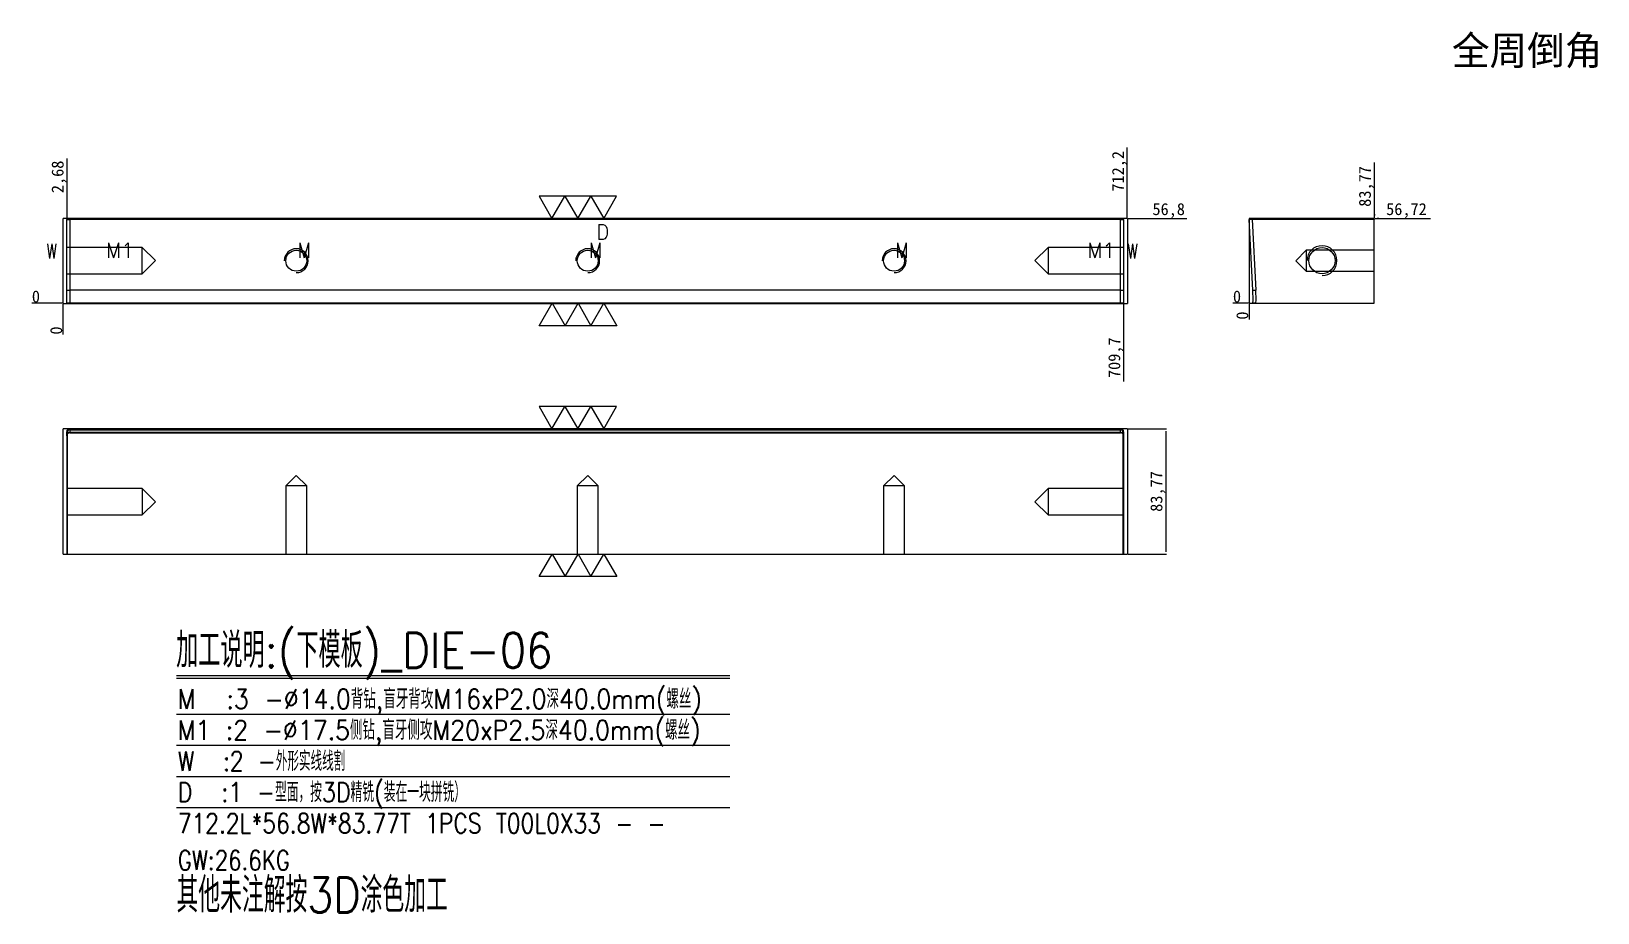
# Model space of a CAD drawing. Header units: millimetres. Extents: x 15502 to 16551, y 42879 to 43469.
import ezdxf
from ezdxf.enums import TextEntityAlignment as Align

# ---------------------------------------------------------------- set-up
doc = ezdxf.new("R2010")
doc.units = ezdxf.units.MM
doc.linetypes.add('DASHED', pattern=[0])
for name, color, linetype in [('DIE', 7, 'Continuous'), ('DIE_W', 1, 'Continuous'), ('dim', 4, 'Continuous')]:
    doc.layers.add(name, color=color, linetype=linetype)
doc.styles.add('_PUG_ERP', font='txt')
doc.styles.add('chinesef_fs', font='txt.shx', dxfattribs={"bigfont": 'gbcbig.shx'})
doc.dimstyles.new('_PUG_ERP', dxfattribs={"dimtxt": 8, "dimasz": 1.5, "dimexe": 0.5, "dimexo": 0.5, "dimgap": 0.5, "dimtad": 1, "dimtxsty": '_PUG_ERP', "dimblk": 'CLOSEDBLANK', "dimcen": 0, "dimclrd": 4, "dimclre": 4, "dimclrt": 3, "dimazin": 3, "dimtfac": 1, "dimtmove": 0, "dimatfit": 3, "dimldrblk": 'CLOSEDBLANK', "dimlwd": 9, "dimlwe": 9})

# ---------------------------------------------------------------- blocks, each defined once
blk = doc.blocks.new('*D733')
at = {"layer": 'Defpoints', "color": 0}
for p in [(16235.8, 43343.4), (16250.8, 43343.4), (15523.6, 43286.6)]:
    blk.add_point(p, dxfattribs=at)
at = {"layer": 'dim', "color": 4, "lineweight": 9}
blk.add_line((16236.3, 43343.4), (16275.7, 43343.4), dxfattribs=at)
at = {"layer": 'dim', "color": 3, "lineweight": 13, "insert": (16263.5, 43348.6), "char_height": 8, "attachment_point": 5, "style": '_PUG_ERP'}
blk.add_mtext('56,8', dxfattribs=at)
blk = doc.blocks.new('_ClosedBlank')
blk = doc.blocks.new('*D734')
at = {"layer": 'Defpoints', "color": 0}
for p in [(15508.6, 43286.6), (15523.6, 43286.6), (15523.6, 43286.6)]:
    blk.add_point(p, dxfattribs=at)
at = {"layer": 'dim', "color": 4, "lineweight": 9}
blk.add_line((15523.1, 43286.6), (15502.8, 43286.6), dxfattribs=at)
at = {"layer": 'dim', "color": 3, "lineweight": 13, "insert": (15505.5, 43291.1), "char_height": 8, "attachment_point": 5, "style": '_PUG_ERP'}
blk.add_mtext('0', dxfattribs=at)
blk = doc.blocks.new('*D735')
at = {"layer": 'Defpoints', "color": 0}
for p in [(15523.6, 43286.6), (15523.6, 43286.6), (15523.6, 43271.6)]:
    blk.add_point(p, dxfattribs=at)
at = {"layer": 'dim', "color": 4, "lineweight": 9}
blk.add_line((15523.6, 43286.1), (15523.6, 43265.7), dxfattribs=at)
at = {"layer": 'dim', "color": 3, "lineweight": 13, "insert": (15519.1, 43268.4), "char_height": 8, "attachment_point": 5, "rotation": 90, "style": '_PUG_ERP'}
blk.add_mtext('0', dxfattribs=at)
blk = doc.blocks.new('*D736')
at = {"layer": 'Defpoints', "color": 0}
for p in [(16235.8, 43358.4), (16235.8, 43343.4), (15523.6, 43286.6)]:
    blk.add_point(p, dxfattribs=at)
at = {"layer": 'dim', "color": 4, "lineweight": 9}
blk.add_line((16235.8, 43343.9), (16235.8, 43390.9), dxfattribs=at)
at = {"layer": 'dim', "color": 3, "lineweight": 13, "insert": (16230.6, 43374.9), "char_height": 8, "attachment_point": 5, "rotation": 90, "style": '_PUG_ERP'}
blk.add_mtext('712,2', dxfattribs=at)
blk = doc.blocks.new('*D737')
at = {"layer": 'Defpoints', "color": 0}
for p in [(16235.8, 43202.6), (16235.8, 43118.8), (16261.5, 43118.8)]:
    blk.add_point(p, dxfattribs=at)
at = {"layer": 'dim', "color": 4, "lineweight": 9}
for p, q in [((16236.3, 43202.6), (16262, 43202.6)), ((16261.5, 43201.1), (16261.5, 43120.3)), ((16236.3, 43118.8), (16262, 43118.8))]:
    blk.add_line(p, q, dxfattribs=at)
at = {"layer": 'dim', "color": 3, "lineweight": 13, "insert": (16256.3, 43160.7), "char_height": 8, "attachment_point": 5, "rotation": 90, "style": '_PUG_ERP'}
blk.add_mtext('83,77', dxfattribs=at)
blk = doc.blocks.new('*D738')
at = {"layer": 'Defpoints', "color": 0}
for p in [(16401.1, 43343.3), (16406.1, 43343.3), (16317.3, 43286.6)]:
    blk.add_point(p, dxfattribs=at)
at = {"layer": 'dim', "color": 4, "lineweight": 9}
for p, q in [((16401.6, 43343.3), (16404.1, 43343.3)), ((16404.1, 43343.3), (16403.1, 43343.3)), ((16403.1, 43343.3), (16438.6, 43343.3))]:
    blk.add_line(p, q, dxfattribs=at)
at = {"layer": 'dim', "color": 3, "lineweight": 13, "insert": (16422.6, 43348.6), "char_height": 8, "attachment_point": 5, "style": '_PUG_ERP'}
blk.add_mtext('56,72', dxfattribs=at)
blk = doc.blocks.new('*D739')
at = {"layer": 'Defpoints', "color": 0}
for p in [(16312.3, 43286.6), (16317.3, 43286.6), (16317.3, 43286.6)]:
    blk.add_point(p, dxfattribs=at)
at = {"layer": 'dim', "color": 4, "lineweight": 9}
blk.add_line((16316.8, 43286.6), (16306.5, 43286.6), dxfattribs=at)
at = {"layer": 'dim', "color": 3, "lineweight": 13, "insert": (16309.2, 43291.1), "char_height": 8, "attachment_point": 5, "style": '_PUG_ERP'}
blk.add_mtext('0', dxfattribs=at)
blk = doc.blocks.new('*D740')
at = {"layer": 'Defpoints', "color": 0}
for p in [(16317.3, 43286.6), (16317.3, 43286.6), (16317.3, 43281.6)]:
    blk.add_point(p, dxfattribs=at)
at = {"layer": 'dim', "color": 4, "lineweight": 9}
blk.add_line((16317.3, 43286.1), (16317.3, 43275.8), dxfattribs=at)
at = {"layer": 'dim', "color": 3, "lineweight": 13, "insert": (16312.8, 43278.4), "char_height": 8, "attachment_point": 5, "rotation": 90, "style": '_PUG_ERP'}
blk.add_mtext('0', dxfattribs=at)
blk = doc.blocks.new('*D741')
at = {"layer": 'Defpoints', "color": 0}
for p in [(16401.1, 43348.3), (16401.1, 43343.3), (16317.3, 43286.6)]:
    blk.add_point(p, dxfattribs=at)
at = {"layer": 'dim', "color": 4, "lineweight": 9}
for p, q in [((16401.1, 43345.3), (16401.1, 43380.8)), ((16401.1, 43343.8), (16401.1, 43346.3)), ((16401.1, 43346.3), (16401.1, 43345.3))]:
    blk.add_line(p, q, dxfattribs=at)
at = {"layer": 'dim', "color": 3, "lineweight": 13, "insert": (16395.8, 43364.8), "char_height": 8, "attachment_point": 5, "rotation": 90, "style": '_PUG_ERP'}
blk.add_mtext('83,77', dxfattribs=at)
blk = doc.blocks.new('*D742')
at = {"layer": 'Defpoints', "color": 0}
for p in [(15526.3, 43358.5), (15526.3, 43343.1), (15523.6, 43286.6)]:
    blk.add_point(p, dxfattribs=at)
at = {"layer": 'dim', "color": 4, "lineweight": 9}
blk.add_line((15526.3, 43343.6), (15526.3, 43383.4), dxfattribs=at)
at = {"layer": 'dim', "color": 3, "lineweight": 13, "insert": (15521, 43371.2), "char_height": 8, "attachment_point": 5, "rotation": 90, "style": '_PUG_ERP'}
blk.add_mtext('2,68', dxfattribs=at)
blk = doc.blocks.new('*D743')
at = {"layer": 'Defpoints', "color": 0}
for p in [(15523.6, 43286.6), (16233.3, 43286.6), (16233.3, 43266.7)]:
    blk.add_point(p, dxfattribs=at)
at = {"layer": 'dim', "color": 4, "lineweight": 9}
blk.add_line((16233.3, 43286.1), (16233.3, 43234.2), dxfattribs=at)
at = {"layer": 'dim', "color": 3, "lineweight": 13, "insert": (16228.1, 43250.2), "char_height": 8, "attachment_point": 5, "rotation": 90, "style": '_PUG_ERP'}
blk.add_mtext('709,7', dxfattribs=at)

msp = doc.modelspace()

# ---------------------------------------------------------------- linework, layer by layer
at = {"layer": 'DIE', "color": 223, "linetype": 'Continuous', "lineweight": 18}
for p, q in [((15526.724, 43343.319), (15528.124, 43343.319)), ((15528.124, 43343.319), (16231.324, 43343.319)), ((16231.324, 43343.319), (16232.724, 43343.319)), ((16317.924, 43343.319), (16319.326, 43343.319)), ((16319.326, 43343.319), (16401.09, 43343.319)), ((16401.09, 43343.319), (16401.09, 43342.719)), ((16401.09, 43286.6), (16401.09, 43342.719)), ((16231.324, 43286.6), (15528.124, 43286.6)), ((16321.897, 43286.6), (16401.09, 43286.6)), ((15526.124, 43118.834), (16233.324, 43118.834))]:
    msp.add_line(p, q, dxfattribs=at)
at = {"layer": 'DIE', "color": 155, "linetype": 'Continuous', "lineweight": 18}
for p, q in [((15528.124, 43342.688), (15528.124, 43343.319)), ((15528.124, 43342.688), (15528.124, 43295.357)), ((16231.324, 43342.688), (15528.124, 43342.688)), ((16231.324, 43342.688), (16231.324, 43343.319)), ((16231.324, 43295.357), (16231.324, 43342.688)), ((16319.326, 43342.719), (16317.324, 43342.688)), ((16319.326, 43342.719), (16319.326, 43343.319)), ((16401.09, 43342.719), (16319.326, 43342.719)), ((16319.326, 43342.719), (16321.802, 43295.462)), ((16231.324, 43295.357), (15528.124, 43295.357)), ((16319.805, 43295.357), (16321.802, 43295.462)), ((15528.124, 43202.6), (15528.124, 43202.599)), ((16231.324, 43202.599), (15528.124, 43202.599)), ((15528.124, 43202.599), (15528.124, 43200.119)), ((16231.324, 43200.119), (15528.124, 43200.119)), ((16231.324, 43202.6), (16231.324, 43202.599)), ((16231.324, 43200.119), (16231.324, 43202.599))]:
    msp.add_line(p, q, dxfattribs=at)
at = {"layer": 'DIE', "color": 2, "linetype": 'Continuous', "lineweight": 18}
for p, q in [((16319.805, 43295.357), (16317.324, 43342.688)), ((15528.124, 43295.357), (15528.124, 43286.6)), ((16231.324, 43286.6), (16231.324, 43295.357)), ((15526.124, 43198.027), (15526.124, 43198.122)), ((16231.324, 43202.6), (15528.124, 43202.6)), ((15528.124, 43200.028), (15528.124, 43200.119)), ((16231.324, 43200.028), (15528.124, 43200.028)), ((16231.324, 43200.028), (16231.324, 43200.119)), ((16233.324, 43198.122), (16233.324, 43198.027))]:
    msp.add_line(p, q, dxfattribs=at)
at = {"layer": 'DIE', "color": 5, "linetype": 'DASHED', "lineweight": 13, "ltscale": 0.709037}
for p, q in [((15576.704, 43323.889), (15526.124, 43323.889)), ((15585.457, 43315.136), (15576.704, 43323.889)), ((15576.704, 43315.136), (15576.704, 43323.889)), ((16182.744, 43323.889), (16173.991, 43315.136)), ((16233.324, 43323.889), (16182.744, 43323.889)), ((16182.744, 43323.889), (16182.744, 43315.136)), ((16355.51, 43322.108), (16348.507, 43315.105)), ((16401.09, 43322.108), (16355.51, 43322.108)), ((16355.51, 43322.108), (16355.51, 43315.105)), ((15576.704, 43306.383), (15585.457, 43315.136)), ((15576.704, 43306.383), (15576.704, 43315.136)), ((16173.991, 43315.136), (16182.744, 43306.383)), ((16182.744, 43315.136), (16182.744, 43306.383)), ((16348.507, 43315.105), (16355.51, 43308.102)), ((16355.51, 43315.105), (16355.51, 43308.102)), ((15526.124, 43306.383), (15576.704, 43306.383)), ((16182.744, 43306.383), (16233.324, 43306.383)), ((16355.51, 43308.102), (16401.09, 43308.102)), ((15576.704, 43162.587), (15526.124, 43162.587)), ((15585.457, 43153.834), (15576.704, 43162.587)), ((15576.704, 43162.587), (15576.704, 43145.081)), ((15679.725, 43171.417), (15672.722, 43164.414)), ((15672.722, 43164.414), (15672.722, 43118.834)), ((15686.728, 43164.414), (15672.722, 43164.414)), ((15686.728, 43164.414), (15679.725, 43171.417)), ((15686.728, 43118.834), (15686.728, 43164.414)), ((15874.725, 43171.417), (15867.722, 43164.414)), ((15867.722, 43164.414), (15867.722, 43118.834)), ((15881.728, 43164.414), (15867.722, 43164.414)), ((15881.728, 43164.414), (15874.725, 43171.417)), ((15881.728, 43118.834), (15881.728, 43164.414)), ((16079.725, 43171.417), (16072.722, 43164.414)), ((16072.722, 43164.414), (16072.722, 43118.834)), ((16086.728, 43164.414), (16072.722, 43164.414)), ((16086.728, 43164.414), (16079.725, 43171.417)), ((16086.728, 43118.834), (16086.728, 43164.414)), ((16182.744, 43162.587), (16173.991, 43153.834)), ((16233.324, 43162.587), (16182.744, 43162.587)), ((16182.744, 43162.587), (16182.744, 43145.081)), ((15576.704, 43145.081), (15585.457, 43153.834)), ((16173.991, 43153.834), (16182.744, 43145.081)), ((15526.124, 43145.081), (15576.704, 43145.081)), ((16182.744, 43145.081), (16233.324, 43145.081))]:
    msp.add_line(p, q, dxfattribs=at)
at = {"layer": 'DIE', "color": 223, "linetype": 'DASHED', "lineweight": 13, "ltscale": 0.709037}
for p, q in [((16319.896, 43286.6), (16319.897, 43286.6)), ((16319.903, 43286.6), (16319.908, 43286.6)), ((16319.933, 43286.6), (16319.942, 43286.6))]:
    msp.add_line(p, q, dxfattribs=at)
at = {"layer": 'DIE', "color": 2, "linetype": 'DASHED', "lineweight": 13, "ltscale": 0.709037}
for p, q in [((15526.124, 43200.618), (15526.124, 43200.611)), ((15528.124, 43199.976), (15528.124, 43200.028)), ((15528.124, 43199.976), (16231.324, 43199.976)), ((16231.324, 43199.976), (16231.324, 43200.028))]:
    msp.add_line(p, q, dxfattribs=at)
at = {"layer": 'DIE', "color": 155, "linetype": 'DASHED', "lineweight": 13, "ltscale": 0.709037}
for p, q in [((15526.724, 43200.598), (15526.124, 43200.598)), ((15526.724, 43118.834), (15526.724, 43200.598)), ((15528.124, 43202), (16231.324, 43202)), ((16232.724, 43200.598), (16232.724, 43118.834)), ((16233.324, 43200.598), (16232.724, 43200.598))]:
    msp.add_line(p, q, dxfattribs=at)
at = {"layer": 'DIE', "color": 30, "linetype": 'DASHED', "lineweight": 13, "ltscale": 0.709037}
for centre in [(15679.725, 43315.105), (15874.725, 43315.105), (16079.725, 43315.105)]:
    msp.add_circle(centre, 7.003, dxfattribs=at)
at = {"layer": 'DIE', "color": 42, "linetype": 'Continuous', "lineweight": 18}
msp.add_circle((16366.09, 43315.136), 8.753, dxfattribs=at)
at = {"layer": 'DIE', "color": 223, "linetype": 'Continuous', "lineweight": 18}
for centre, start, end in [((15526.724, 43342.719), 90, 180), ((16232.724, 43342.719), 0, 90)]:
    msp.add_arc(centre, 0.6, start, end, dxfattribs=at)
at = {"layer": 'DIE', "color": 2, "linetype": 'Continuous', "lineweight": 18}
for centre, radius, start, end in [((16317.924, 43342.719), 0.6, 90, 183), ((16215.548, 43289.893), 104.4, 358.192476, 3)]:
    msp.add_arc(centre, radius, start, end, dxfattribs=at)
at = {"layer": 'DIE', "color": 30, "linetype": 'DASHED', "lineweight": 13, "ltscale": 0.709037}
for centre in [(15679.725, 43315.105), (15874.725, 43315.105), (16079.725, 43315.105)]:
    msp.add_arc(centre, 8, 270, 180, dxfattribs=at)
at = {"layer": 'DIE', "color": 42, "linetype": 'Continuous', "lineweight": 13}
msp.add_arc((16366.09, 43315.136), 10, 270, 180, dxfattribs=at)
at = {"layer": 'DIE', "color": 155, "linetype": 'Continuous', "lineweight": 18}
msp.add_arc((16215.548, 43289.893), 106.4, 358.226463, 3, dxfattribs=at)
at = {"layer": 'DIE', "color": 2, "linetype": 'DASHED', "lineweight": 13, "ltscale": 0.709037}
for centre, start, end in [((15528.124, 43197.976), 90, 180), ((16231.324, 43197.976), 0, 90)]:
    msp.add_arc(centre, 2, start, end, dxfattribs=at)
at = {"layer": 'DIE', "color": 155, "linetype": 'Continuous', "lineweight": 18}
for centre, major_axis, ratio, start_param, end_param in [((15528.124, 43342.719), (2, 0), 0.015701, 3.14159265, 4.71238898), ((16231.324, 43342.719), (2, 0), 0.015701, 4.71238898, 6.28318531), ((15528.124, 43200.598), (0, 2.001), 0.999451, 0, 1.56446387), ((16231.324, 43200.598), (0, 2.001), 0.999451, 4.71852504, 6.28318531)]:
    msp.add_ellipse(centre, major_axis=major_axis, ratio=ratio, start_param=start_param, end_param=end_param, dxfattribs=at)
at = {"layer": 'DIE', "color": 2, "linetype": 'Continuous', "lineweight": 18}
for centre, major_axis, ratio, start_param, end_param in [((15528.124, 43295.462), (2, 0), 0.052336, 3.14159265, 4.71238898), ((16231.324, 43295.462), (-2, 0), 0.052336, 1.57079633, 3.14159265), ((15528.124, 43200.598), (0, 2.001), 0.999451, 1.56446381, 1.57079633), ((15528.124, 43198.122), (2, 0), 0.99863, 1.57079633, 3.14159265), ((16231.324, 43198.122), (-2, 0), 0.99863, 3.14159265, 4.71238898), ((16231.324, 43200.598), (0, 2.001), 0.999451, 4.71238898, 4.71852511)]:
    msp.add_ellipse(centre, major_axis=major_axis, ratio=ratio, start_param=start_param, end_param=end_param, dxfattribs=at)
at = {"layer": 'DIE', "color": 155, "linetype": 'DASHED', "lineweight": 13, "ltscale": 0.709037}
for centre, start_param, end_param in [((15528.124, 43200.598), 3.14159265, 4.71238898), ((16231.324, 43200.598), 1.57079633, 3.14159265)]:
    msp.add_ellipse(centre, major_axis=(0, -1.402), ratio=0.99863, start_param=start_param, end_param=end_param, dxfattribs=at)
at = {"layer": 'DIE', "color": 2, "linetype": 'Continuous', "lineweight": 18}
for points, knots in [([(15528.124, 43286.6), (15527.991, 43286.6), (15527.862, 43286.6), (15527.67, 43286.6), (15527.607, 43286.6), (15527.512, 43286.6), (15527.481, 43286.6), (15527.419, 43286.6), (15527.388, 43286.6), (15527.237, 43286.6), (15527.122, 43286.6), (15526.986, 43286.6), (15526.946, 43286.6), (15526.907, 43286.6), (15526.881, 43286.6), (15526.868, 43286.6), (15526.804, 43286.6), (15526.756, 43286.6), (15526.617, 43286.6), (15526.535, 43286.6), (15526.443, 43286.6), (15526.426, 43286.6), (15526.392, 43286.6), (15526.376, 43286.6), (15526.329, 43286.6), (15526.274, 43286.6), (15526.229, 43286.6), (15526.201, 43286.6), (15526.192, 43286.6), (15526.176, 43286.6), (15526.169, 43286.6), (15526.137, 43286.6), (15526.124, 43286.6), (15526.124, 43286.6)], [0, 0, 0, 0, 0.1250502, 0.1250502, 0.18757529, 0.18757529, 0.21883784, 0.21883784, 0.25010039, 0.25010039, 0.37515059, 0.37515059, 0.40641313, 0.42204441, 0.42204441, 0.43767568, 0.43767568, 0.50020078, 0.50020078, 0.62525098, 0.62525098, 0.65651352, 0.65651352, 0.68777607, 0.68777607, 0.75030117, 0.81282627, 0.81282627, 0.84408882, 0.84408882, 0.87535137, 0.87535137, 1, 1, 1, 1]), ([(16233.324, 43286.6), (16233.324, 43286.6), (16233.311, 43286.6), (16233.273, 43286.6), (16233.257, 43286.6), (16233.228, 43286.6), (16233.218, 43286.6), (16233.196, 43286.6), (16233.184, 43286.6), (16233.121, 43286.6), (16233.06, 43286.6), (16232.969, 43286.6), (16232.941, 43286.6), (16232.911, 43286.6), (16232.891, 43286.6), (16232.881, 43286.6), (16232.829, 43286.6), (16232.785, 43286.6), (16232.646, 43286.6), (16232.546, 43286.6), (16232.409, 43286.6), (16232.381, 43286.6), (16232.325, 43286.6), (16232.296, 43286.6), (16232.21, 43286.6), (16232.092, 43286.6), (16231.969, 43286.6), (16231.875, 43286.6), (16231.844, 43286.6), (16231.78, 43286.6), (16231.748, 43286.6), (16231.586, 43286.6), (16231.456, 43286.6), (16231.324, 43286.6)], [0, 0, 0, 0, 0.125, 0.125, 0.1875, 0.1875, 0.21875, 0.21875, 0.25, 0.25, 0.375, 0.375, 0.40625, 0.421875, 0.421875, 0.4375, 0.4375, 0.5, 0.5, 0.625, 0.625, 0.65625, 0.65625, 0.6875, 0.6875, 0.75, 0.8125, 0.8125, 0.84375, 0.84375, 0.875, 0.875, 1, 1, 1, 1]), ([(15528.124, 43200.028), (15527.991, 43200.028), (15527.862, 43200.015), (15527.67, 43199.977), (15527.607, 43199.961), (15527.512, 43199.932), (15527.481, 43199.922), (15527.419, 43199.9), (15527.388, 43199.888), (15527.237, 43199.825), (15527.122, 43199.764), (15526.986, 43199.673), (15526.946, 43199.645), (15526.907, 43199.615), (15526.881, 43199.595), (15526.868, 43199.584), (15526.804, 43199.532), (15526.756, 43199.488), (15526.617, 43199.35), (15526.535, 43199.249), (15526.443, 43199.113), (15526.426, 43199.085), (15526.392, 43199.028), (15526.376, 43199), (15526.329, 43198.913), (15526.274, 43198.795), (15526.229, 43198.673), (15526.201, 43198.579), (15526.192, 43198.547), (15526.176, 43198.483), (15526.169, 43198.451), (15526.137, 43198.29), (15526.124, 43198.159), (15526.124, 43198.027)], [0, 0, 0, 0, 0.125, 0.125, 0.1875, 0.1875, 0.21875, 0.21875, 0.25, 0.25, 0.375, 0.375, 0.40625, 0.421875, 0.421875, 0.4375, 0.4375, 0.5, 0.5, 0.625, 0.625, 0.65625, 0.65625, 0.6875, 0.6875, 0.75, 0.8125, 0.8125, 0.84375, 0.84375, 0.875, 0.875, 1, 1, 1, 1]), ([(15528.124, 43202.6), (15528.12, 43202.6), (15528.109, 43202.6), (15528.093, 43202.6), (15528.074, 43202.6), (15528.055, 43202.599), (15528.036, 43202.598), (15528.017, 43202.597), (15527.998, 43202.596), (15527.979, 43202.595), (15527.96, 43202.594), (15527.941, 43202.592), (15527.922, 43202.59), (15527.903, 43202.588), (15527.884, 43202.586), (15527.865, 43202.584), (15527.847, 43202.581), (15527.828, 43202.578), (15527.809, 43202.575), (15527.79, 43202.572), (15527.772, 43202.569), (15527.753, 43202.566), (15527.734, 43202.562), (15527.716, 43202.558), (15527.697, 43202.554), (15527.679, 43202.55), (15527.66, 43202.546), (15527.642, 43202.541), (15527.623, 43202.537), (15527.605, 43202.532), (15527.587, 43202.527), (15527.568, 43202.522), (15527.55, 43202.516), (15527.532, 43202.511), (15527.514, 43202.505), (15527.496, 43202.499), (15527.478, 43202.493), (15527.46, 43202.487), (15527.442, 43202.48), (15527.424, 43202.474), (15527.406, 43202.467), (15527.389, 43202.46), (15527.371, 43202.453), (15527.353, 43202.446), (15527.336, 43202.439), (15527.318, 43202.431), (15527.301, 43202.423), (15527.284, 43202.415), (15527.267, 43202.407), (15527.25, 43202.399), (15527.233, 43202.391), (15527.216, 43202.382), (15527.199, 43202.373), (15527.182, 43202.365), (15527.165, 43202.355), (15527.149, 43202.346), (15527.132, 43202.337), (15527.116, 43202.327), (15527.099, 43202.318), (15527.083, 43202.308), (15527.067, 43202.298), (15527.051, 43202.288), (15527.035, 43202.278), (15527.019, 43202.267), (15527.003, 43202.257), (15526.987, 43202.246), (15526.972, 43202.235), (15526.956, 43202.224), (15526.941, 43202.213), (15526.926, 43202.202), (15526.91, 43202.19), (15526.895, 43202.178), (15526.881, 43202.167), (15526.866, 43202.155), (15526.851, 43202.143), (15526.836, 43202.131), (15526.822, 43202.118), (15526.808, 43202.106), (15526.793, 43202.093), (15526.779, 43202.081), (15526.765, 43202.068), (15526.751, 43202.055), (15526.738, 43202.042), (15526.724, 43202.028), (15526.71, 43202.015), (15526.697, 43202.002), (15526.684, 43201.988), (15526.671, 43201.974), (15526.658, 43201.96), (15526.645, 43201.946), (15526.632, 43201.932), (15526.619, 43201.918), (15526.607, 43201.904), (15526.595, 43201.889), (15526.583, 43201.874), (15526.571, 43201.86), (15526.559, 43201.845), (15526.547, 43201.83), (15526.535, 43201.815), (15526.524, 43201.8), (15526.512, 43201.785), (15526.501, 43201.769), (15526.49, 43201.754), (15526.479, 43201.738), (15526.469, 43201.722), (15526.458, 43201.707), (15526.448, 43201.691), (15526.437, 43201.675), (15526.427, 43201.659), (15526.417, 43201.643), (15526.407, 43201.626), (15526.398, 43201.61), (15526.388, 43201.593), (15526.379, 43201.577), (15526.37, 43201.56), (15526.36, 43201.544), (15526.352, 43201.527), (15526.343, 43201.51), (15526.334, 43201.493), (15526.326, 43201.476), (15526.318, 43201.459), (15526.31, 43201.441), (15526.302, 43201.424), (15526.294, 43201.407), (15526.286, 43201.389), (15526.279, 43201.372), (15526.272, 43201.354), (15526.265, 43201.337), (15526.258, 43201.319), (15526.251, 43201.301), (15526.244, 43201.283), (15526.238, 43201.265), (15526.232, 43201.247), (15526.226, 43201.229), (15526.22, 43201.211), (15526.214, 43201.193), (15526.208, 43201.175), (15526.203, 43201.157), (15526.198, 43201.139), (15526.193, 43201.12), (15526.188, 43201.102), (15526.183, 43201.083), (15526.179, 43201.065), (15526.174, 43201.046), (15526.17, 43201.028), (15526.166, 43201.009), (15526.162, 43200.991), (15526.159, 43200.972), (15526.155, 43200.953), (15526.152, 43200.935), (15526.149, 43200.916), (15526.146, 43200.897), (15526.143, 43200.878), (15526.141, 43200.859), (15526.138, 43200.84), (15526.136, 43200.822), (15526.134, 43200.803), (15526.133, 43200.789), (15526.132, 43200.782), (15526.132, 43200.781)], [0, 0, 0, 0, 0.0040367, 0.01045244, 0.0168682, 0.02328397, 0.02969973, 0.03611551, 0.04253129, 0.04894708, 0.05536288, 0.06177869, 0.06819452, 0.07461036, 0.08102622, 0.0874421, 0.09385801, 0.10027393, 0.10668988, 0.11310585, 0.11952185, 0.12593788, 0.13235393, 0.13877003, 0.14518615, 0.15160231, 0.1580185, 0.16443474, 0.17085101, 0.17726732, 0.18368368, 0.19010008, 0.19651652, 0.20293302, 0.20934956, 0.21576615, 0.22218279, 0.22859948, 0.23501622, 0.24143303, 0.24784988, 0.2542668, 0.26068377, 0.2671008, 0.2735179, 0.27993505, 0.28635227, 0.29276956, 0.29918691, 0.30560433, 0.31202181, 0.31843937, 0.32485699, 0.33127468, 0.33769245, 0.34411029, 0.3505282, 0.35694619, 0.36336425, 0.36978239, 0.37620061, 0.38261891, 0.38903728, 0.39545573, 0.40187427, 0.40829288, 0.41471158, 0.42113035, 0.42754921, 0.43396816, 0.44038718, 0.4468063, 0.45322549, 0.45964477, 0.46606414, 0.47248359, 0.47890313, 0.48532275, 0.49174247, 0.49816227, 0.50458215, 0.51100212, 0.51742219, 0.52384233, 0.53026257, 0.53668289, 0.54310331, 0.54952381, 0.55594439, 0.56236507, 0.56878583, 0.57520668, 0.58162762, 0.58804864, 0.59446976, 0.60089095, 0.60731224, 0.61373361, 0.62015506, 0.62657661, 0.63299823, 0.63941994, 0.64584174, 0.65226361, 0.65868557, 0.66510762, 0.67152974, 0.67795195, 0.68437423, 0.6907966, 0.69721904, 0.70364157, 0.71006417, 0.71648684, 0.7229096, 0.72933243, 0.73575533, 0.7421783, 0.74860135, 0.75502447, 0.76144766, 0.76787092, 0.77429424, 0.78071764, 0.7871411, 0.79356462, 0.79998821, 0.80641186, 0.81283558, 0.81925935, 0.82568318, 0.83210707, 0.83853102, 0.84495502, 0.85137908, 0.85780319, 0.86422735, 0.87065156, 0.87707582, 0.88350013, 0.88992448, 0.89634887, 0.90277331, 0.90919779, 0.91562231, 0.92204687, 0.92847147, 0.9348961, 0.94132077, 0.94774546, 0.95417019, 0.96059495, 0.96701974, 0.97344455, 0.97986938, 0.98629424, 0.99271912, 0.99914402, 1, 1, 1, 1]), ([(16233.314, 43200.798), (16233.314, 43200.799), (16233.313, 43200.806), (16233.311, 43200.819), (16233.309, 43200.838), (16233.307, 43200.857), (16233.304, 43200.876), (16233.302, 43200.895), (16233.299, 43200.913), (16233.296, 43200.932), (16233.292, 43200.951), (16233.289, 43200.97), (16233.285, 43200.988), (16233.282, 43201.007), (16233.278, 43201.025), (16233.273, 43201.044), (16233.269, 43201.063), (16233.265, 43201.081), (16233.26, 43201.099), (16233.255, 43201.118), (16233.25, 43201.136), (16233.245, 43201.154), (16233.24, 43201.173), (16233.234, 43201.191), (16233.228, 43201.209), (16233.222, 43201.227), (16233.216, 43201.245), (16233.21, 43201.263), (16233.204, 43201.281), (16233.197, 43201.299), (16233.19, 43201.317), (16233.184, 43201.334), (16233.176, 43201.352), (16233.169, 43201.37), (16233.162, 43201.387), (16233.154, 43201.405), (16233.147, 43201.422), (16233.139, 43201.439), (16233.131, 43201.456), (16233.122, 43201.474), (16233.114, 43201.491), (16233.105, 43201.508), (16233.097, 43201.525), (16233.088, 43201.541), (16233.079, 43201.558), (16233.07, 43201.575), (16233.06, 43201.591), (16233.051, 43201.608), (16233.041, 43201.624), (16233.031, 43201.64), (16233.021, 43201.657), (16233.011, 43201.673), (16233.001, 43201.689), (16232.991, 43201.705), (16232.98, 43201.72), (16232.969, 43201.736), (16232.958, 43201.752), (16232.947, 43201.767), (16232.936, 43201.783), (16232.925, 43201.798), (16232.913, 43201.813), (16232.902, 43201.828), (16232.89, 43201.843), (16232.878, 43201.858), (16232.866, 43201.873), (16232.854, 43201.887), (16232.842, 43201.902), (16232.829, 43201.916), (16232.817, 43201.93), (16232.804, 43201.944), (16232.791, 43201.958), (16232.778, 43201.972), (16232.765, 43201.986), (16232.752, 43202), (16232.739, 43202.013), (16232.725, 43202.027), (16232.711, 43202.04), (16232.698, 43202.053), (16232.684, 43202.066), (16232.67, 43202.079), (16232.656, 43202.092), (16232.641, 43202.104), (16232.627, 43202.117), (16232.613, 43202.129), (16232.598, 43202.141), (16232.583, 43202.153), (16232.569, 43202.165), (16232.554, 43202.177), (16232.539, 43202.189), (16232.523, 43202.2), (16232.508, 43202.211), (16232.493, 43202.223), (16232.477, 43202.234), (16232.462, 43202.245), (16232.446, 43202.255), (16232.43, 43202.266), (16232.415, 43202.276), (16232.399, 43202.287), (16232.382, 43202.297), (16232.366, 43202.307), (16232.35, 43202.317), (16232.334, 43202.326), (16232.317, 43202.336), (16232.301, 43202.345), (16232.284, 43202.354), (16232.267, 43202.363), (16232.251, 43202.372), (16232.234, 43202.381), (16232.217, 43202.39), (16232.2, 43202.398), (16232.183, 43202.406), (16232.165, 43202.414), (16232.148, 43202.422), (16232.131, 43202.43), (16232.113, 43202.438), (16232.096, 43202.445), (16232.078, 43202.452), (16232.061, 43202.459), (16232.043, 43202.466), (16232.025, 43202.473), (16232.008, 43202.48), (16231.99, 43202.486), (16231.972, 43202.492), (16231.954, 43202.498), (16231.936, 43202.504), (16231.918, 43202.51), (16231.899, 43202.516), (16231.881, 43202.521), (16231.863, 43202.526), (16231.845, 43202.531), (16231.826, 43202.536), (16231.808, 43202.541), (16231.789, 43202.545), (16231.771, 43202.55), (16231.752, 43202.554), (16231.734, 43202.558), (16231.715, 43202.562), (16231.697, 43202.565), (16231.678, 43202.569), (16231.659, 43202.572), (16231.64, 43202.575), (16231.622, 43202.578), (16231.603, 43202.581), (16231.584, 43202.583), (16231.565, 43202.586), (16231.546, 43202.588), (16231.528, 43202.59), (16231.509, 43202.592), (16231.49, 43202.593), (16231.471, 43202.595), (16231.452, 43202.596), (16231.433, 43202.597), (16231.414, 43202.598), (16231.395, 43202.599), (16231.376, 43202.6), (16231.357, 43202.6), (16231.339, 43202.6), (16231.328, 43202.6), (16231.324, 43202.6)], [0, 0, 0, 0, 0.00068373, 0.00714592, 0.01360809, 0.02007025, 0.02653238, 0.0329945, 0.03945658, 0.04591864, 0.05238067, 0.05884268, 0.06530465, 0.07176659, 0.07822849, 0.08469036, 0.09115219, 0.09761399, 0.10407574, 0.11053745, 0.11699912, 0.12346074, 0.12992232, 0.13638385, 0.14284533, 0.14930676, 0.15576813, 0.16222946, 0.16869073, 0.17515195, 0.1816131, 0.1880742, 0.19453524, 0.20099622, 0.20745714, 0.213918, 0.22037879, 0.22683951, 0.23330017, 0.23976076, 0.24622128, 0.25268173, 0.25914211, 0.26560242, 0.27206266, 0.27852282, 0.28498291, 0.29144292, 0.29790286, 0.30436272, 0.3108225, 0.3172822, 0.32374182, 0.33020137, 0.33666083, 0.34312021, 0.34957951, 0.35603872, 0.36249785, 0.3689569, 0.37541587, 0.38187474, 0.38833354, 0.39479225, 0.40125087, 0.4077094, 0.41416785, 0.42062621, 0.42708448, 0.43354267, 0.44000077, 0.44645878, 0.4529167, 0.45937454, 0.46583228, 0.47228994, 0.47874751, 0.48520499, 0.49166238, 0.49811968, 0.5045769, 0.51103403, 0.51749107, 0.52394802, 0.53040489, 0.53686167, 0.54331836, 0.54977497, 0.55623149, 0.56268792, 0.56914427, 0.57560053, 0.58205671, 0.58851281, 0.59496883, 0.60142476, 0.60788061, 0.61433637, 0.62079206, 0.62724767, 0.6337032, 0.64015865, 0.64661402, 0.65306932, 0.65952454, 0.66597968, 0.67243475, 0.67888975, 0.68534468, 0.69179953, 0.69825432, 0.70470903, 0.71116368, 0.71761826, 0.72407277, 0.73052722, 0.7369816, 0.74343592, 0.74989018, 0.75634438, 0.76279853, 0.76925261, 0.77570664, 0.78216061, 0.78861453, 0.79506839, 0.80152221, 0.80797598, 0.81442969, 0.82088336, 0.82733699, 0.83379057, 0.84024411, 0.8466976, 0.85315106, 0.85960448, 0.86605786, 0.87251121, 0.87896453, 0.88541781, 0.89187106, 0.89832428, 0.90477748, 0.91123065, 0.9176838, 0.92413692, 0.93059002, 0.93704311, 0.94349617, 0.94994923, 0.95640226, 0.96285529, 0.9693083, 0.9757613, 0.9822143, 0.98866729, 0.99512028, 1, 1, 1, 1]), ([(16233.324, 43198.027), (16233.324, 43198.159), (16233.311, 43198.289), (16233.273, 43198.481), (16233.257, 43198.544), (16233.228, 43198.638), (16233.218, 43198.669), (16233.196, 43198.732), (16233.184, 43198.762), (16233.121, 43198.914), (16233.06, 43199.028), (16232.969, 43199.164), (16232.941, 43199.204), (16232.911, 43199.244), (16232.891, 43199.27), (16232.881, 43199.283), (16232.829, 43199.346), (16232.785, 43199.395), (16232.646, 43199.533), (16232.546, 43199.616), (16232.409, 43199.708), (16232.381, 43199.725), (16232.325, 43199.759), (16232.296, 43199.776), (16232.21, 43199.822), (16232.092, 43199.878), (16231.969, 43199.922), (16231.875, 43199.95), (16231.844, 43199.959), (16231.78, 43199.975), (16231.748, 43199.983), (16231.586, 43200.015), (16231.456, 43200.028), (16231.324, 43200.028)], [0, 0, 0, 0, 0.125, 0.125, 0.1875, 0.1875, 0.21875, 0.21875, 0.25, 0.25, 0.375, 0.375, 0.40625, 0.421875, 0.421875, 0.4375, 0.4375, 0.5, 0.5, 0.625, 0.625, 0.65625, 0.65625, 0.6875, 0.6875, 0.75, 0.8125, 0.8125, 0.84375, 0.84375, 0.875, 0.875, 1, 1, 1, 1]), ([(16233.324, 43200.611), (16233.324, 43200.617), (16233.323, 43200.625), (16233.323, 43200.634), (16233.323, 43200.636)], [0, 0, 0, 0, 0.73078574, 1, 1, 1, 1])]:
    msp.add_open_spline(points, degree=3, knots=knots, dxfattribs=at)
at = {"layer": 'DIE', "color": 223, "linetype": 'Continuous', "lineweight": 18}
msp.add_open_spline([(16321.897, 43286.6), (16321.765, 43286.6), (16321.635, 43286.6), (16321.443, 43286.6), (16321.38, 43286.6), (16321.286, 43286.6), (16321.255, 43286.6), (16321.192, 43286.6), (16321.162, 43286.6), (16321.01, 43286.6), (16320.896, 43286.6), (16320.76, 43286.6), (16320.719, 43286.6), (16320.68, 43286.6), (16320.654, 43286.6), (16320.641, 43286.6), (16320.578, 43286.6), (16320.529, 43286.6), (16320.391, 43286.6), (16320.308, 43286.6), (16320.216, 43286.6), (16320.199, 43286.6), (16320.165, 43286.6), (16320.148, 43286.6), (16320.102, 43286.6), (16320.046, 43286.6), (16320.002, 43286.6), (16319.974, 43286.6), (16319.965, 43286.6), (16319.949, 43286.6), (16319.941, 43286.6), (16319.909, 43286.6), (16319.896, 43286.6), (16319.896, 43286.6)], degree=3, knots=[0, 0, 0, 0, 0.1250428, 0.1250428, 0.18756421, 0.18756421, 0.21882491, 0.21882491, 0.25008561, 0.25008561, 0.37512841, 0.37512841, 0.40638911, 0.42201946, 0.42201946, 0.43764981, 0.43764981, 0.50017121, 0.50017121, 0.62521402, 0.62521402, 0.65647472, 0.65647472, 0.68773542, 0.68773542, 0.75025682, 0.81277822, 0.81277822, 0.84403892, 0.84403892, 0.87529962, 0.87529962, 1, 1, 1, 1], dxfattribs=at)
at = {"layer": 'DIE', "color": 223, "linetype": 'DASHED', "lineweight": 13, "ltscale": 0.709037}
for points in [[(16319.958, 43286.6), (16319.962, 43286.6), (16319.968, 43286.6), (16319.973, 43286.6)], [(16320.028, 43286.6), (16320.033, 43286.6), (16320.038, 43286.6), (16320.044, 43286.6)], [(16320.144, 43286.6), (16320.153, 43286.6), (16320.162, 43286.6), (16320.171, 43286.6)], [(16320.604, 43286.6), (16320.618, 43286.6), (16320.632, 43286.6), (16320.647, 43286.6)], [(16320.737, 43286.6), (16320.75, 43286.6), (16320.763, 43286.6), (16320.776, 43286.6)], [(16320.979, 43286.6), (16321.013, 43286.6), (16321.047, 43286.6), (16321.081, 43286.6)], [(16321.182, 43286.6), (16321.199, 43286.6), (16321.217, 43286.6), (16321.234, 43286.6)], [(16321.342, 43286.6), (16321.357, 43286.6), (16321.373, 43286.6), (16321.388, 43286.6)]]:
    msp.add_open_spline(points, degree=3, dxfattribs=at)
for points, knots in [([(16320.334, 43286.6), (16320.339, 43286.6), (16320.345, 43286.6), (16320.366, 43286.6), (16320.382, 43286.6), (16320.398, 43286.6)], [0, 0, 0, 0, 0.25112435, 0.25112435, 1, 1, 1, 1]), ([(16320.836, 43286.6), (16320.846, 43286.6), (16320.857, 43286.6), (16320.885, 43286.6), (16320.903, 43286.6), (16320.921, 43286.6)], [0, 0, 0, 0, 0.37580722, 0.37580722, 1, 1, 1, 1])]:
    msp.add_open_spline(points, degree=3, knots=knots, dxfattribs=at)
at = {"layer": 'DIE_W', "color": 1, "linetype": 'Continuous', "lineweight": 18}
for p, q in [((15526.124, 43286.56), (15526.124, 43342.719)), ((16233.324, 43342.719), (16233.324, 43286.56)), ((15526.124, 43198.122), (15526.124, 43200.598)), ((15526.124, 43198.027), (15526.124, 43118.834)), ((16233.324, 43200.598), (16233.324, 43198.122)), ((16233.324, 43198.027), (16233.324, 43118.834))]:
    msp.add_line(p, q, dxfattribs=at)
at = {"layer": 'dim', "color": 252, "linetype": 'DASHED', "lineweight": 13, "ltscale": 0.2}
for p, q in [((16235.824, 43343.36), (15523.624, 43343.36)), ((15523.624, 43286.56), (15523.624, 43343.36)), ((16235.824, 43343.36), (16235.824, 43286.56)), ((15523.624, 43286.56), (16235.824, 43286.56)), ((16235.824, 43202.6), (15523.624, 43202.6)), ((15523.624, 43118.834), (15523.624, 43202.6)), ((16235.824, 43202.6), (16235.824, 43118.834)), ((15523.624, 43118.834), (16235.824, 43118.834))]:
    msp.add_line(p, q, dxfattribs=at)
at = {"layer": 'dim', "color": 8, "linetype": 'Continuous', "lineweight": 18}
for p, q in [((15599.674, 43037.659), (15969.786, 43037.659)), ((15599.674, 43035.709), (15969.786, 43035.709)), ((15599.674, 43011.659), (15969.786, 43011.659)), ((15599.674, 42990.859), (15969.786, 42990.859)), ((15599.674, 42970.059), (15969.786, 42970.059)), ((15599.674, 42949.259), (15969.786, 42949.259))]:
    msp.add_line(p, q, dxfattribs=at)
at = {"layer": 'dim', "lineweight": 13}
for points in [[(15842.143, 43358.36), (15850.804, 43343.36), (15859.464, 43358.36), (15868.124, 43343.36), (15876.784, 43358.36), (15885.445, 43343.36), (15894.105, 43358.36), (15842.143, 43358.36)], [(15842.288, 43271.601), (15850.948, 43286.601), (15859.608, 43271.601), (15868.269, 43286.601), (15876.929, 43271.601), (15885.589, 43286.601), (15894.249, 43271.601), (15842.288, 43271.601)], [(15842.143, 43217.6), (15850.804, 43202.6), (15859.464, 43217.6), (15868.124, 43202.6), (15876.784, 43217.6), (15885.445, 43202.6), (15894.105, 43217.6), (15842.143, 43217.6)], [(15842.288, 43103.834), (15850.948, 43118.834), (15859.608, 43103.834), (15868.269, 43118.834), (15876.929, 43103.834), (15885.589, 43118.834), (15894.249, 43103.834), (15842.288, 43103.834)]]:
    msp.add_lwpolyline(points, close=True, dxfattribs=at)
at = {"layer": 'dim', "color": 252, "linetype": 'DASHED', "lineweight": 13, "ltscale": 0.2}
msp.add_lwpolyline([(16317.324, 43286.6), (16401.09, 43286.6), (16401.09, 43343.319), (16317.324, 43343.319)], close=True, dxfattribs=at)

# ---------------------------------------------------------------- texts
at = {"layer": 'dim'}
msp.add_text('全周倒角', height=19.3603, dxfattribs=at).set_placement((16503.353, 43456.187), align=Align.MIDDLE)
at = {"layer": 'dim', "color": 4, "lineweight": 13, "style": 'chinesef_fs'}
for s, height, width, p in [('D', 10, 0.9609, (15880.439, 43329.355)), ('W', 10, 0.6727, (15512.583, 43316.472)), ('M1', 10, 0.9957, (15552.329, 43317.049)), ('M', 10, 0.8408, (15680.6, 43316.997)), ('M', 10, 0.8408, (15875.6, 43316.997)), ('M', 10, 0.8408, (16080.6, 43316.997)), ('M1', 10, 0.9957, (16208.949, 43317.049)), ('W', 10, 0.6727, (16235.821, 43316.472)), ('加工说明:(下模板)_DIE-06', 23.4, 0.8794, (15599.326, 43042.751)), ('M  :3 -%%c14.0背钻,盲牙背攻M16xP2.0深40.0mm(螺丝)', 13, 0.8947, (15600.363, 43015.355)), ('M1 :2 -%%c17.5侧钻,盲牙侧攻M20xP2.5深40.0mm(螺丝)', 13, 0.8933, (15600.363, 42994.555)), ('D  :1 -型面，按3D精铣(装在一块拼铣）', 13, 0.8387, (15600.363, 42952.955)), ('712.2L*56.8W*83.77T 1PCS T00L0X33 - - ', 13, 0.826, (15600.363, 42932.155)), ('GW:26.6KG ', 13, 0.8074, (15600.363, 42907.455))]:
    msp.add_text(s, height=height, dxfattribs=dict(at, width=width)).set_placement(p)
at = {"layer": 'dim', "color": 1, "lineweight": 13, "style": 'chinesef_fs', "width": 0.8277}
msp.add_text('W  :2 -外形实线线割', height=13, dxfattribs=at).set_placement((15600.363, 42973.755))
at = {"layer": 'dim', "color": 21, "lineweight": 13, "style": 'chinesef_fs', "width": 0.8663}
msp.add_text('其他未注解按3D涂色加工', height=23.4, dxfattribs=at).set_placement((15599.573, 42878.951))

# ---------------------------------------------------------------- dimensions: what is measured, and where the dimension line sits
at = {"layer": 'dim', "lineweight": 13}
for feature_location, offset, dtype, origin, picture, middle in [((15526.2993, 43343.1434), (0, 15.3888), 1, (15523.6236, 43286.5597), '*D742', (15521.0374, 43371.2226)), ((16235.824, 43343.36), (0, 15), 1, (15523.624, 43286.56), '*D736', (16230.562, 43374.86)), ((16401.09, 43343.319), (0, 5), 1, (16317.324, 43286.6), '*D741', (16395.828, 43364.819)), ((16235.824, 43343.36), (15, 0), 0, (15523.624, 43286.56), '*D733', (16263.514, 43348.622)), ((16401.09, 43343.319), (5, 0), 0, (16317.324, 43286.6), '*D738', (16422.59, 43348.581)), ((15523.623586611, 43286.559722128), (-15, 0), 0, (15523.623586611, 43286.559722128), '*D734', (15505.456919944, 43291.059722128)), ((16317.323657601, 43286.600307128), (-5, 0), 0, (16317.323657601, 43286.600307128), '*D739', (16309.156990934, 43291.100307128)), ((15523.623586611, 43286.559722128), (0, -15), 1, (15523.623586611, 43286.559722128), '*D735', (15519.123586611, 43268.393055461)), ((16233.324, 43286.56), (0, -19.862), 1, (15523.624, 43286.56), '*D743', (16228.062, 43250.197)), ((16317.323657601, 43286.600307128), (0, -5), 1, (16317.323657601, 43286.600307128), '*D740', (16312.823657601, 43278.433640461))]:
    dim = msp.add_ordinate_dim(feature_location=feature_location, offset=offset, dtype=dtype, origin=origin, dimstyle='_PUG_ERP', dxfattribs=at)
    dim.commit()
    dim.dimension.update_dxf_attribs({"geometry": picture, "text_midpoint": middle})
dim = msp.add_linear_dim(base=(16261.547, 43118.834), p1=(16235.824, 43202.6), p2=(16235.824, 43118.834), angle=90, dimstyle='_PUG_ERP', dxfattribs=at)
dim.commit()
dim.dimension.update_dxf_attribs({"geometry": '*D737', "text_midpoint": (16256.285, 43160.717)})

doc.saveas('drawing.dxf')
